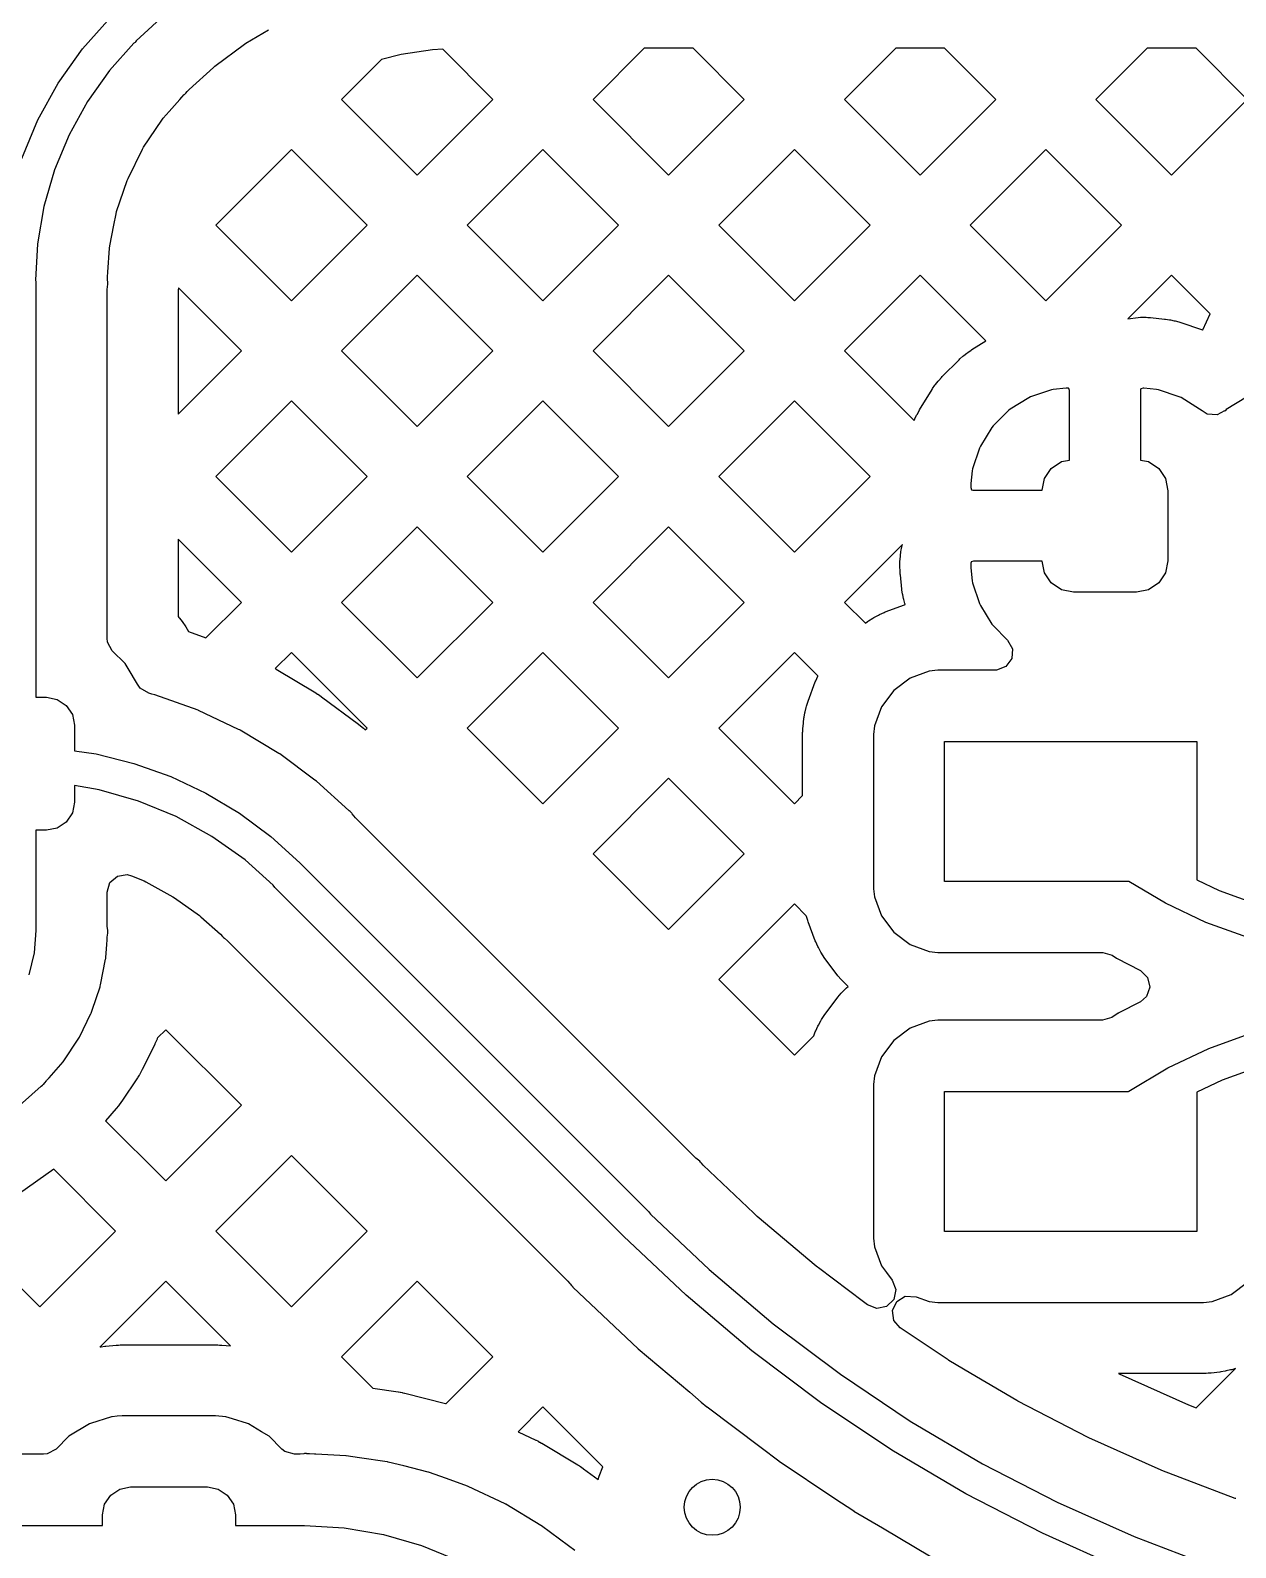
# Model space of a CAD drawing. Extents: x 54.1 to 108.3, y -71.1 to -40.8.
# Drawn here: x 66.55 to 75.16, y -58.73 to -47.89 of the extents above; entities that cross this region are included whole.
import ezdxf

# ---------------------------------------------------------------- set-up
doc = ezdxf.new("R2010")
doc.units = 0
doc.layers.add('BLACK', color=7, linetype='CONTINUOUS')

msp = doc.modelspace()

# ---------------------------------------------------------------- linework, layer by layer
at = {"layer": 'BLACK', "linetype": 'CONTINUOUS'}
for p, q in [((67.5375, -47.7563), (67.3049, -47.9671)), ((66.9222, -48.0248), (67.1216, -47.8016)), ((68.0898, -47.9847), (68.25, -47.8887)), ((67.2878, -47.9845), (67.1147, -48.1782)), ((67.2984, -47.9784), (67.2878, -47.9845)), ((67.3008, -47.9742), (67.2984, -47.9784)), ((67.3049, -47.9671), (67.3008, -47.9742)), ((67.8676, -48.1488), (68.0795, -47.9916)), ((68.0795, -47.9916), (68.0898, -47.9847)), ((66.749, -48.2688), (66.9222, -48.0248)), ((69.0582, -48.0995), (68.7724, -48.3852)), ((69.198, -48.0645), (69.0582, -48.0995)), ((69.4221, -48.0312), (69.198, -48.0645)), ((69.4953, -48.0276), (69.4221, -48.0312)), ((69.8529, -48.3852), (69.4953, -48.0276)), ((70.9342, -48.0195), (70.5685, -48.3852)), ((71.2832, -48.0195), (70.9342, -48.0195)), ((71.649, -48.3852), (71.2832, -48.0195)), ((72.7303, -48.0195), (72.3646, -48.3852)), ((73.0793, -48.0195), (72.7303, -48.0195)), ((73.445, -48.3852), (73.0793, -48.0195)), ((74.5263, -48.0195), (74.1606, -48.3852)), ((74.8753, -48.0195), (74.5263, -48.0195)), ((75.2411, -48.3852), (74.8753, -48.0195)), ((67.1147, -48.1782), (66.9575, -48.3998)), ((67.6834, -48.3149), (67.858, -48.1566)), ((67.858, -48.1566), (67.8676, -48.1488)), ((66.6043, -48.5307), (66.749, -48.2688)), ((67.6615, -48.3397), (67.6697, -48.3294)), ((67.6697, -48.3294), (67.6834, -48.3149)), ((66.9575, -48.3998), (66.8261, -48.6375)), ((67.541, -48.4713), (67.6165, -48.3852)), ((67.6165, -48.3852), (67.6313, -48.3683)), ((67.6313, -48.3683), (67.6494, -48.3514)), ((67.6494, -48.3514), (67.6505, -48.3506)), ((67.6505, -48.3506), (67.6565, -48.3459)), ((67.6565, -48.3459), (67.6615, -48.3397)), ((68.7724, -48.3852), (69.3127, -48.9255)), ((69.3127, -48.9255), (69.8529, -48.3852)), ((70.5685, -48.3852), (71.1087, -48.9255)), ((71.1087, -48.9255), (71.649, -48.3852)), ((72.3646, -48.3852), (72.9048, -48.9255)), ((72.9048, -48.9255), (73.445, -48.3852)), ((74.1606, -48.3852), (74.7008, -48.9255)), ((74.7008, -48.9255), (75.2411, -48.3852)), ((66.4898, -48.8072), (66.6043, -48.5307)), ((67.359, -48.7267), (67.4886, -48.5327)), ((67.4886, -48.5327), (67.4987, -48.5196)), ((67.4987, -48.5196), (67.541, -48.4713)), ((66.8261, -48.6375), (66.7221, -48.8885)), ((67.2475, -48.9502), (67.3507, -48.741)), ((67.3507, -48.741), (67.359, -48.7267)), ((68.4147, -48.743), (67.8744, -49.2833)), ((68.9549, -49.2833), (68.4147, -48.743)), ((70.2107, -48.743), (69.6705, -49.2833)), ((70.7509, -49.2833), (70.2107, -48.743)), ((72.0068, -48.743), (71.4665, -49.2833)), ((72.547, -49.2833), (72.0068, -48.743)), ((73.8028, -48.743), (73.2626, -49.2833)), ((74.343, -49.2833), (73.8028, -48.743)), ((66.7221, -48.8885), (66.6469, -49.1496)), ((67.1662, -49.1864), (67.2412, -48.9655)), ((67.2412, -48.9655), (67.2475, -48.9502)), ((66.6469, -49.1496), (66.6014, -49.4174)), ((67.162, -49.2023), (67.1662, -49.1864)), ((67.1165, -49.4312), (67.1459, -49.2833)), ((67.1459, -49.2833), (67.162, -49.2023)), ((67.8744, -49.2833), (68.4147, -49.8235)), ((68.4147, -49.8235), (68.9549, -49.2833)), ((69.6705, -49.2833), (70.2107, -49.8235)), ((70.2107, -49.8235), (70.7509, -49.2833)), ((70.7509, -49.2833), (70.7509, -49.2833)), ((71.4665, -49.2833), (72.0068, -49.8235)), ((72.0068, -49.8235), (72.547, -49.2833)), ((73.2626, -49.2833), (73.8028, -49.8235)), ((73.8028, -49.8235), (74.343, -49.2833)), ((66.6014, -49.4174), (66.5868, -49.6768)), ((67.103, -49.6202), (67.1143, -49.4475)), ((67.1143, -49.4475), (67.1165, -49.4312)), ((67.1009, -49.6519), (67.103, -49.6202)), ((66.5868, -49.6768), (66.59, -49.6886)), ((66.59, -49.6886), (66.59, -52.655)), ((67.0985, -49.7426), (67.0998, -49.7248)), ((67.0998, -49.7248), (67.1024, -49.706)), ((67.1015, -49.6753), (67.1009, -49.6519)), ((67.1032, -49.6886), (67.1015, -49.6753)), ((67.1024, -49.706), (67.103, -49.702)), ((67.103, -49.702), (67.1032, -49.6886)), ((67.6079, -49.7323), (67.6067, -49.7485)), ((68.0569, -50.1813), (67.6079, -49.7323)), ((69.3127, -49.6411), (68.7724, -50.1813)), ((69.8529, -50.1813), (69.3127, -49.6411)), ((71.1087, -49.6411), (70.5685, -50.1813)), ((71.649, -50.1813), (71.1087, -49.6411)), ((72.9048, -49.6411), (72.3646, -50.1813)), ((73.374, -50.1103), (72.9048, -49.6411)), ((74.7008, -49.6411), (74.3893, -49.9526)), ((74.9773, -49.9175), (74.7008, -49.6411)), ((67.0985, -52.2343), (67.0985, -49.7426)), ((67.6063, -49.7526), (67.6045, -49.769)), ((67.6045, -49.769), (67.6045, -50.6336)), ((67.6067, -49.7485), (67.6063, -49.7526)), ((74.3893, -49.9526), (74.3895, -49.9526)), ((74.3895, -49.9526), (74.4611, -49.9423)), ((74.4611, -49.9423), (74.479, -49.941)), ((74.479, -49.941), (74.4987, -49.941)), ((74.4987, -49.941), (74.5019, -49.941)), ((74.5019, -49.941), (74.5149, -49.9414)), ((74.5149, -49.9414), (74.5181, -49.9415)), ((74.5181, -49.9415), (74.5309, -49.9422)), ((74.5309, -49.9422), (74.5341, -49.9424)), ((74.5341, -49.9424), (74.5471, -49.9433)), ((74.5471, -49.9433), (74.5503, -49.9436)), ((74.5503, -49.9436), (74.6512, -49.954)), ((74.6512, -49.954), (74.658, -49.9549)), ((74.658, -49.9549), (74.6854, -49.9592)), ((74.9233, -50.0316), (74.9773, -49.9175)), ((74.6854, -49.9592), (74.6922, -49.9604)), ((74.6922, -49.9604), (74.719, -49.9662)), ((74.719, -49.9662), (74.7257, -49.9678)), ((74.7257, -49.9678), (74.7524, -49.9751)), ((74.7524, -49.9751), (74.759, -49.9771)), ((74.759, -49.9771), (74.9212, -50.0309)), ((74.9212, -50.0309), (74.9233, -50.0316)), ((73.2692, -50.1754), (73.2753, -50.1714)), ((73.2753, -50.1714), (73.374, -50.1103)), ((67.6045, -50.6336), (68.0569, -50.1813)), ((68.7724, -50.1813), (69.3127, -50.7215)), ((69.3127, -50.7215), (69.8529, -50.1813)), ((69.8529, -50.1813), (69.8529, -50.1813)), ((70.5685, -50.1813), (71.1087, -50.7215)), ((71.1087, -50.7215), (71.649, -50.1813)), ((71.649, -50.1813), (71.649, -50.1813)), ((72.3646, -50.1813), (72.8624, -50.6792)), ((73.0627, -50.3651), (73.1835, -50.2442)), ((73.1835, -50.2442), (73.1888, -50.2391)), ((73.1888, -50.2391), (73.2108, -50.2195)), ((73.2108, -50.2195), (73.2164, -50.2148)), ((73.2164, -50.2148), (73.2393, -50.1967)), ((73.2393, -50.1967), (73.2451, -50.1923)), ((73.2451, -50.1923), (73.2692, -50.1754)), ((73.0382, -50.3925), (73.0577, -50.3704)), ((73.0577, -50.3704), (73.0627, -50.3651)), ((72.9004, -50.6026), (72.9901, -50.4571)), ((72.9901, -50.4571), (72.9941, -50.451)), ((72.9941, -50.451), (73.011, -50.4268)), ((73.011, -50.4268), (73.0154, -50.421)), ((73.0154, -50.421), (73.0335, -50.3981)), ((73.0335, -50.3981), (73.0382, -50.3925)), ((73.8425, -50.4598), (73.6939, -50.5094)), ((73.8559, -50.4569), (73.8425, -50.4598)), ((73.948, -50.4473), (73.8559, -50.4569)), ((73.9546, -50.447), (73.948, -50.4473)), ((73.9575, -50.447), (73.9546, -50.447)), ((73.9651, -50.4487), (73.9575, -50.447)), ((73.9665, -50.4499), (73.9651, -50.4487)), ((73.971, -50.4651), (73.9665, -50.4499)), ((73.971, -50.9608), (73.971, -50.4651)), ((74.4807, -50.4529), (74.479, -50.4605)), ((74.479, -50.4605), (74.479, -50.9608)), ((74.4819, -50.4515), (74.4807, -50.4529)), ((74.4969, -50.4471), (74.4819, -50.4515)), ((74.5019, -50.4473), (74.4969, -50.4471)), ((74.5928, -50.4566), (74.5019, -50.4473)), ((74.6062, -50.4595), (74.5928, -50.4566)), ((74.7549, -50.5088), (74.6062, -50.4595)), ((68.4147, -50.5391), (67.8744, -51.0793)), ((68.9549, -51.0793), (68.4147, -50.5391)), ((70.2107, -50.5391), (69.6705, -51.0793)), ((70.7509, -51.0793), (70.2107, -50.5391)), ((72.0068, -50.5391), (71.4665, -51.0793)), ((72.547, -51.0793), (72.0068, -50.5391)), ((72.8968, -50.6089), (72.9004, -50.6026)), ((73.5478, -50.5978), (73.5364, -50.6068)), ((73.6807, -50.5156), (73.5478, -50.5978)), ((73.6939, -50.5094), (73.6807, -50.5156)), ((74.7681, -50.515), (74.7549, -50.5088)), ((74.9012, -50.597), (74.7681, -50.515)), ((74.9183, -50.6106), (74.9012, -50.597)), ((75.0913, -50.6012), (75.0861, -50.6064)), ((75.2367, -50.5112), (75.0913, -50.6012)), ((72.8624, -50.6792), (72.8643, -50.6746)), ((72.8643, -50.6746), (72.8672, -50.6678)), ((72.8672, -50.6678), (72.8795, -50.6414)), ((72.8795, -50.6414), (72.8828, -50.6349)), ((72.8828, -50.6349), (72.8968, -50.6089)), ((73.5364, -50.6068), (73.426, -50.7174)), ((74.9191, -50.6095), (74.9183, -50.6106)), ((74.9556, -50.6329), (74.9191, -50.6095)), ((75.0264, -50.6379), (74.9556, -50.6329)), ((75.0789, -50.6092), (75.0264, -50.6379)), ((75.0804, -50.611), (75.0789, -50.6092)), ((75.0861, -50.6064), (75.0804, -50.611)), ((73.417, -50.7288), (73.335, -50.8619)), ((73.426, -50.7174), (73.417, -50.7288)), ((73.3288, -50.8751), (73.2795, -51.0238)), ((73.335, -50.8619), (73.3288, -50.8751)), ((73.2766, -51.0372), (73.2673, -51.1281)), ((73.2795, -51.0238), (73.2766, -51.0372)), ((73.7921, -51.0939), (73.8409, -51.0209)), ((73.8409, -51.0209), (73.9139, -50.9721)), ((73.9139, -50.9721), (73.971, -50.9608)), ((74.479, -50.9608), (74.5361, -50.9721)), ((74.5361, -50.9721), (74.6091, -51.0209)), ((74.6091, -51.0209), (74.6579, -51.0939)), ((67.8744, -51.0793), (68.4147, -51.6195)), ((68.4147, -51.6195), (68.9549, -51.0793)), ((69.6705, -51.0793), (70.2107, -51.6195)), ((70.2107, -51.6195), (70.7509, -51.0793)), ((70.7509, -51.0793), (70.7509, -51.0793)), ((71.4665, -51.0793), (72.0068, -51.6195)), ((72.4684, -51.1579), (72.547, -51.0793)), ((73.2673, -51.1281), (73.267, -51.1345)), ((73.267, -51.1345), (73.267, -51.1579)), ((73.7758, -51.176), (73.7921, -51.0939)), ((74.6579, -51.0939), (74.675, -51.18)), ((72.0068, -51.6195), (72.4684, -51.1579)), ((73.267, -51.1579), (73.2715, -51.1731)), ((73.2715, -51.1731), (73.2729, -51.1743)), ((73.2729, -51.1743), (73.2805, -51.176)), ((73.2805, -51.176), (73.7758, -51.176)), ((74.675, -51.18), (74.675, -51.68)), ((69.3127, -51.4371), (68.7724, -51.9773)), ((69.8529, -51.9773), (69.3127, -51.4371)), ((71.1087, -51.4371), (70.5685, -51.9773)), ((71.649, -51.9773), (71.1087, -51.4371)), ((68.0569, -51.9773), (67.6045, -51.525)), ((67.6045, -51.525), (67.6045, -52.0791)), ((72.7783, -51.5636), (72.3646, -51.9773)), ((72.7697, -51.6032), (72.7783, -51.5636)), ((72.761, -51.684), (72.7617, -51.6705)), ((72.761, -51.7287), (72.761, -51.684)), ((72.7617, -51.6705), (72.7675, -51.6165)), ((72.7675, -51.6165), (72.7697, -51.6032)), ((73.2699, -51.6885), (73.2687, -51.6899)), ((73.2851, -51.684), (73.2699, -51.6885)), ((73.7758, -51.684), (73.2851, -51.684)), ((73.7921, -51.7661), (73.7758, -51.684)), ((74.675, -51.68), (74.6579, -51.7661)), ((72.761, -51.732), (72.761, -51.7287)), ((72.7614, -51.7451), (72.761, -51.732)), ((72.7615, -51.7483), (72.7614, -51.7451)), ((72.7622, -51.7613), (72.7615, -51.7483)), ((72.7624, -51.7646), (72.7622, -51.7613)), ((72.7634, -51.7777), (72.7624, -51.7646)), ((72.7637, -51.7809), (72.7634, -51.7777)), ((72.7743, -51.8831), (72.7637, -51.7809)), ((73.2687, -51.6899), (73.267, -51.6975)), ((73.267, -51.6975), (73.267, -51.7254)), ((73.267, -51.7254), (73.2673, -51.732)), ((73.2673, -51.732), (73.2769, -51.8241)), ((73.8409, -51.8391), (73.7921, -51.7661)), ((74.6579, -51.7661), (74.6091, -51.8391)), ((72.7752, -51.89), (72.7743, -51.8831)), ((72.7796, -51.9174), (72.7752, -51.89)), ((73.2769, -51.8241), (73.2798, -51.8375)), ((73.2798, -51.8375), (73.3294, -51.9861)), ((73.9139, -51.8879), (73.8409, -51.8391)), ((74, -51.905), (73.9139, -51.8879)), ((74.45, -51.905), (74, -51.905)), ((74.5361, -51.8879), (74.45, -51.905)), ((74.6091, -51.8391), (74.5361, -51.8879)), ((67.804, -52.2302), (68.0569, -51.9773)), ((68.7724, -51.9773), (69.3127, -52.5176)), ((69.3127, -52.5176), (69.8529, -51.9773)), ((69.8529, -51.9773), (69.8529, -51.9773)), ((70.5685, -51.9773), (71.1087, -52.5176)), ((71.1087, -52.5176), (71.649, -51.9773)), ((71.649, -51.9773), (71.649, -51.9773)), ((72.3646, -51.9773), (72.5137, -52.1265)), ((72.6557, -52.0456), (72.7921, -51.9945)), ((72.7808, -51.9241), (72.7796, -51.9174)), ((72.7866, -51.951), (72.7808, -51.9241)), ((72.7883, -51.9577), (72.7866, -51.951)), ((72.7956, -51.9845), (72.7883, -51.9577)), ((72.7921, -51.9945), (72.7981, -51.9924)), ((72.7976, -51.9911), (72.7956, -51.9845)), ((72.7981, -51.9924), (72.7976, -51.9911)), ((73.3294, -51.9861), (73.3356, -51.9993)), ((73.3356, -51.9993), (73.4178, -52.1322)), ((67.6045, -52.0791), (67.6099, -52.0852)), ((67.6099, -52.0852), (67.6148, -52.091)), ((67.6148, -52.091), (67.6334, -52.1149)), ((67.6334, -52.1149), (67.6379, -52.121)), ((67.6379, -52.121), (67.6553, -52.1461)), ((72.5137, -52.1265), (72.5298, -52.1145)), ((72.5298, -52.1145), (72.5372, -52.1094)), ((72.5372, -52.1094), (72.5675, -52.0898)), ((72.5675, -52.0898), (72.5752, -52.0852)), ((72.5752, -52.0852), (72.6066, -52.0681)), ((72.6066, -52.0681), (72.6146, -52.0641)), ((72.6146, -52.0641), (72.6474, -52.049)), ((72.6474, -52.049), (72.6557, -52.0456)), ((67.6553, -52.1461), (67.6595, -52.1525)), ((67.6595, -52.1525), (67.6796, -52.1857)), ((67.6796, -52.1857), (67.804, -52.2302)), ((73.4178, -52.1322), (73.4268, -52.1436)), ((73.4268, -52.1436), (73.5298, -52.2463)), ((67.1014, -52.2611), (67.0985, -52.2343)), ((67.1354, -52.3234), (67.1014, -52.2611)), ((67.2266, -52.4146), (67.1354, -52.3234)), ((68.4147, -52.3351), (68.2992, -52.4506)), ((68.9549, -52.8754), (68.4147, -52.3351)), ((70.2107, -52.3351), (69.6705, -52.8754)), ((70.7509, -52.8754), (70.2107, -52.3351)), ((72.0068, -52.3351), (71.4665, -52.8754)), ((72.1748, -52.5032), (72.0068, -52.3351)), ((73.5298, -52.2463), (73.5638, -52.3086)), ((73.5638, -52.3086), (73.5588, -52.3794)), ((67.2484, -52.4506), (67.2266, -52.4146)), ((73.5163, -52.4363), (73.4498, -52.4612)), ((73.5588, -52.3794), (73.5163, -52.4363)), ((67.3155, -52.5613), (67.2484, -52.4506)), ((68.2992, -52.4506), (68.3033, -52.4529)), ((68.3033, -52.4529), (68.306, -52.4544)), ((68.306, -52.4544), (68.5883, -52.6236)), ((72.1045, -52.6821), (72.1556, -52.5457)), ((72.1556, -52.5457), (72.159, -52.5374)), ((72.159, -52.5374), (72.1741, -52.5046)), ((72.1741, -52.5046), (72.1748, -52.5032)), ((72.8333, -52.5194), (72.7167, -52.6067)), ((72.9697, -52.4683), (72.8333, -52.5194)), ((73.0319, -52.4615), (72.9697, -52.4683)), ((73.4407, -52.4615), (73.0319, -52.4615)), ((73.4498, -52.4612), (73.4407, -52.4615)), ((66.59, -52.655), (66.665, -52.655)), ((66.665, -52.655), (66.7415, -52.6702)), ((67.3156, -52.5612), (67.3155, -52.5613)), ((67.335, -52.5903), (67.3156, -52.5612)), ((67.3963, -52.6263), (67.335, -52.5903)), ((67.4187, -52.6319), (67.3963, -52.6263)), ((67.4385, -52.6369), (67.4187, -52.6319)), ((67.7483, -52.7477), (67.4385, -52.6369)), ((68.5883, -52.6236), (68.5909, -52.6252)), ((68.5909, -52.6252), (68.6014, -52.6319)), ((68.6014, -52.6319), (68.604, -52.6336)), ((68.604, -52.6336), (68.6143, -52.6405)), ((68.6143, -52.6405), (68.6168, -52.6422)), ((68.6168, -52.6422), (68.627, -52.6494)), ((68.627, -52.6494), (68.6295, -52.6512)), ((68.6295, -52.6512), (68.8939, -52.8473)), ((72.7167, -52.6067), (72.6294, -52.7233)), ((66.7415, -52.6702), (66.8064, -52.7136)), ((66.8064, -52.7136), (66.8498, -52.7785)), ((67.7511, -52.7491), (67.7483, -52.7477)), ((68.0371, -52.8843), (67.7511, -52.7491)), ((67.7511, -52.7491), (67.7511, -52.7491)), ((72.0763, -52.7972), (72.0817, -52.7659)), ((72.0817, -52.7659), (72.0833, -52.7582)), ((72.0833, -52.7582), (72.0906, -52.7276)), ((72.0906, -52.7276), (72.0926, -52.7199)), ((72.0926, -52.7199), (72.1019, -52.6895)), ((72.1019, -52.6895), (72.1045, -52.6821)), ((72.6294, -52.7233), (72.5783, -52.8597)), ((66.8498, -52.7785), (66.865, -52.855)), ((66.865, -52.855), (66.865, -53.0367)), ((68.8939, -52.8473), (68.8963, -52.8491)), ((68.8963, -52.8491), (68.9062, -52.8568)), ((68.9062, -52.8568), (68.9086, -52.8587)), ((68.9086, -52.8587), (68.9181, -52.8666)), ((68.9181, -52.8666), (68.9205, -52.8686)), ((68.9205, -52.8686), (68.9299, -52.8767)), ((68.9299, -52.8767), (68.9323, -52.8788)), ((68.9323, -52.8788), (68.9423, -52.8879)), ((68.9423, -52.8879), (68.9549, -52.8754)), ((69.6705, -52.8754), (70.2107, -53.4156)), ((70.2107, -53.4156), (70.7509, -52.8754)), ((70.7509, -52.8754), (70.7509, -52.8754)), ((71.4665, -52.8754), (72.0068, -53.4156)), ((72.067, -52.8843), (72.0681, -52.8706)), ((72.0681, -52.8706), (72.0685, -52.8672)), ((72.0685, -52.8672), (72.0752, -52.805)), ((72.0752, -52.805), (72.0763, -52.7972)), ((72.5783, -52.8597), (72.5715, -52.9219)), ((68.0458, -52.8884), (68.0371, -52.8843)), ((68.0485, -52.89), (68.0458, -52.8884)), ((68.3255, -53.056), (68.0485, -52.89)), ((68.0485, -52.89), (68.0485, -52.89)), ((72.0655, -52.9185), (72.0659, -52.9047)), ((72.0655, -52.9219), (72.0655, -52.9185)), ((72.0655, -53.3568), (72.0655, -52.9219)), ((72.0659, -52.9047), (72.0661, -52.9013)), ((72.0661, -52.9013), (72.0668, -52.8877)), ((72.0668, -52.8877), (72.067, -52.8843)), ((72.5715, -52.9219), (72.5715, -54.0181)), ((73.08, -53.97), (73.08, -52.97)), ((73.08, -52.97), (74.88, -52.97)), ((74.88, -52.97), (74.88, -53.9594)), ((66.865, -53.0367), (67.0192, -53.0596)), ((67.0192, -53.0596), (67.2897, -53.1273)), ((68.3255, -53.0561), (68.3255, -53.056)), ((68.3281, -53.0576), (68.3255, -53.0561)), ((68.3306, -53.0595), (68.3281, -53.0576)), ((68.5826, -53.2463), (68.3306, -53.0595)), ((67.2897, -53.1273), (67.5522, -53.2213)), ((67.0425, -53.316), (66.865, -53.2858)), ((66.865, -53.2858), (66.865, -53.405)), ((67.5522, -53.2213), (67.8042, -53.3405)), ((68.5925, -53.2537), (68.5826, -53.2463)), ((68.8251, -53.4645), (68.5925, -53.2537)), ((71.1087, -53.2332), (70.5685, -53.7734)), ((71.649, -53.7734), (71.1087, -53.2332)), ((66.865, -53.405), (66.8498, -53.4815)), ((67.3221, -53.3965), (67.0425, -53.316)), ((67.591, -53.5079), (67.3221, -53.3965)), ((67.8042, -53.3405), (68.0434, -53.4838)), ((72.0068, -53.4156), (72.0655, -53.3568)), ((66.8498, -53.4815), (66.8064, -53.5464)), ((67.8457, -53.6487), (67.591, -53.5079)), ((68.0434, -53.4838), (68.2673, -53.6499)), ((68.8266, -53.4659), (68.8251, -53.4645)), ((68.8335, -53.4717), (68.8266, -53.4659)), ((68.8367, -53.4743), (68.8335, -53.4717)), ((68.8335, -53.4717), (68.8335, -53.4717)), ((68.8461, -53.4838), (68.8367, -53.4743)), ((68.8486, -53.4871), (68.8461, -53.4838)), ((68.86, -53.5023), (68.8486, -53.4871)), ((68.8486, -53.4871), (68.8486, -53.4871)), ((68.8716, -53.5157), (68.86, -53.5023)), ((70.0273, -54.6714), (68.8716, -53.5157)), ((66.665, -53.605), (66.59, -53.605)), ((66.59, -53.605), (66.59, -54.3202)), ((66.7415, -53.5898), (66.665, -53.605)), ((66.8064, -53.5464), (66.7415, -53.5898)), ((68.083, -53.8171), (67.8457, -53.6487)), ((68.2673, -53.6499), (68.4739, -53.8371)), ((68.2848, -53.9975), (68.083, -53.8171)), ((68.4739, -53.8371), (70.9638, -56.327)), ((70.5685, -53.7734), (71.1087, -54.3136)), ((71.1087, -54.3136), (71.649, -53.7734)), ((67.1185, -53.9783), (67.1722, -53.9318)), ((67.1722, -53.9318), (67.2424, -53.9217)), ((67.2424, -53.9217), (67.2727, -53.93)), ((67.2727, -53.93), (67.362, -53.967)), ((74.88, -53.9594), (75.04, -54.0351)), ((67.0985, -54.0464), (67.1185, -53.9783)), ((67.0985, -54.2742), (67.0985, -54.0464)), ((67.362, -53.967), (67.3748, -53.9732)), ((67.3748, -53.9732), (67.5668, -54.0793)), ((68.2971, -54.0139), (68.2848, -53.9975)), ((70.787, -56.5038), (68.2971, -54.0139)), ((72.5715, -54.0181), (72.5719, -54.0215)), ((72.5719, -54.0215), (72.5722, -54.0244)), ((72.5722, -54.0244), (72.5783, -54.0803)), ((74.3966, -53.97), (73.08, -53.97)), ((74.6574, -54.1264), (74.3966, -53.97)), ((75.04, -54.0351), (75.3174, -54.1343)), ((67.5668, -54.0793), (67.5787, -54.0868)), ((67.5787, -54.0868), (67.7576, -54.2137)), ((72.0068, -54.1312), (71.4665, -54.6714)), ((72.0915, -54.216), (72.0068, -54.1312)), ((72.5783, -54.0803), (72.6294, -54.2167)), ((74.9457, -54.2627), (74.6574, -54.1264)), ((67.0994, -54.2893), (67.0985, -54.2742)), ((67.1032, -54.3202), (67.0994, -54.2893)), ((67.7576, -54.2137), (67.7687, -54.2225)), ((67.7687, -54.2225), (67.9069, -54.346)), ((72.0926, -54.2201), (72.0915, -54.216)), ((72.1019, -54.2505), (72.0926, -54.2201)), ((72.1045, -54.2579), (72.1019, -54.2505)), ((72.1556, -54.3943), (72.1045, -54.2579)), ((72.6294, -54.2167), (72.7167, -54.3333)), ((75.2459, -54.3701), (74.9457, -54.2627)), ((66.59, -54.3202), (66.5773, -54.4813)), ((67.0985, -54.3747), (67.0988, -54.3665)), ((67.0985, -54.4003), (67.0985, -54.3747)), ((67.0988, -54.3656), (67.0998, -54.3561)), ((67.0988, -54.3665), (67.0988, -54.3656)), ((67.0998, -54.3561), (67.1024, -54.3377)), ((67.1024, -54.3377), (67.103, -54.3336)), ((67.1024, -54.3377), (67.1024, -54.3377)), ((67.103, -54.3336), (67.1032, -54.3202)), ((67.9069, -54.346), (67.9229, -54.3633)), ((67.9229, -54.3633), (67.9296, -54.372)), ((67.9296, -54.372), (67.9355, -54.3767)), ((67.9355, -54.3767), (67.957, -54.394)), ((67.957, -54.394), (67.9673, -54.4032)), ((72.159, -54.4026), (72.1556, -54.3943)), ((72.7167, -54.3333), (72.8333, -54.4206)), ((66.5773, -54.4813), (66.5396, -54.6384)), ((67.0892, -54.5128), (67.0952, -54.4207)), ((67.0952, -54.4207), (67.0953, -54.4196)), ((67.0953, -54.4196), (67.096, -54.412)), ((67.096, -54.412), (67.0965, -54.4079)), ((67.0965, -54.4079), (67.0985, -54.4003)), ((67.9673, -54.4032), (70.3893, -56.8252)), ((72.1741, -54.4354), (72.159, -54.4026)), ((72.1781, -54.4434), (72.1741, -54.4354)), ((72.1952, -54.4748), (72.1781, -54.4434)), ((72.1998, -54.4825), (72.1952, -54.4748)), ((72.2194, -54.5128), (72.1998, -54.4825)), ((72.8333, -54.4206), (72.9697, -54.4717)), ((72.9697, -54.4717), (73.0319, -54.4785)), ((73.0319, -54.4785), (74.2094, -54.4785)), ((74.2094, -54.4785), (74.2771, -54.4982)), ((74.2771, -54.4982), (74.3085, -54.5182)), ((67.0511, -54.71), (67.0878, -54.5255)), ((67.0878, -54.5255), (67.0886, -54.5214)), ((67.0886, -54.5214), (67.0892, -54.5128)), ((72.2245, -54.5202), (72.2194, -54.5128)), ((72.3118, -54.6367), (72.2245, -54.5202)), ((74.3085, -54.5182), (74.478, -54.6065)), ((74.478, -54.6065), (74.5292, -54.6557)), ((66.991, -54.891), (67.0479, -54.7231)), ((67.0479, -54.7231), (67.0493, -54.7192)), ((67.0479, -54.7231), (67.0479, -54.7231)), ((67.0493, -54.7192), (67.0511, -54.71)), ((71.2936, -55.9377), (70.0273, -54.6714)), ((71.4665, -54.6714), (72.0068, -55.2116)), ((72.3175, -54.6437), (72.3118, -54.6367)), ((72.3411, -54.671), (72.3175, -54.6437)), ((72.3472, -54.6775), (72.3411, -54.671)), ((72.3725, -54.7028), (72.3472, -54.6775)), ((72.379, -54.7089), (72.3725, -54.7028)), ((72.3918, -54.72), (72.379, -54.7089)), ((72.379, -54.7311), (72.3918, -54.72)), ((74.5292, -54.6557), (74.5457, -54.7247)), ((72.2245, -54.9198), (72.3118, -54.8033)), ((72.3118, -54.8033), (72.3175, -54.7963)), ((72.3175, -54.7963), (72.3411, -54.769)), ((72.3411, -54.769), (72.3472, -54.7625)), ((72.3472, -54.7625), (72.3725, -54.7372)), ((72.3725, -54.7372), (72.379, -54.7311)), ((74.478, -54.83), (74.325, -54.9096)), ((74.5222, -54.7917), (74.478, -54.83)), ((74.5457, -54.7247), (74.5222, -54.7917)), ((66.8998, -55.0819), (66.9826, -54.9139)), ((66.9826, -54.9139), (66.9845, -54.9102)), ((66.9826, -54.9139), (66.9826, -54.9139)), ((66.9845, -54.9102), (66.991, -54.891)), ((72.1998, -54.9575), (72.2194, -54.9272)), ((72.2194, -54.9272), (72.2245, -54.9198)), ((74.3203, -54.9124), (74.2741, -54.9418)), ((74.3226, -54.9109), (74.3203, -54.9124)), ((74.3203, -54.9124), (74.3203, -54.9124)), ((74.325, -54.9096), (74.3226, -54.9109)), ((74.325, -54.9096), (74.325, -54.9096)), ((67.5166, -55.0292), (67.458, -55.0878)), ((68.0569, -55.5694), (67.5166, -55.0292)), ((72.1453, -55.0731), (72.1556, -55.0457)), ((72.1556, -55.0457), (72.159, -55.0374)), ((72.159, -55.0374), (72.1741, -55.0046)), ((72.1741, -55.0046), (72.1781, -54.9966)), ((72.1781, -54.9966), (72.1952, -54.9652)), ((72.1952, -54.9652), (72.1998, -54.9575)), ((72.8333, -55.0194), (72.7167, -55.1067)), ((72.9697, -54.9683), (72.8333, -55.0194)), ((73.0319, -54.9615), (72.9697, -54.9683)), ((74.2064, -54.9615), (73.0319, -54.9615)), ((74.2741, -54.9418), (74.2064, -54.9615)), ((66.7832, -55.2587), (66.8953, -55.091)), ((66.8953, -55.091), (66.8998, -55.0819)), ((67.4383, -55.134), (67.3491, -55.3148)), ((67.44, -55.1302), (67.4383, -55.134)), ((67.4469, -55.1151), (67.44, -55.1302)), ((67.4485, -55.1113), (67.4469, -55.1151)), ((67.4548, -55.0961), (67.4485, -55.1113)), ((67.4564, -55.0923), (67.4548, -55.0961)), ((67.458, -55.0878), (67.4564, -55.0923)), ((72.0068, -55.2116), (72.1453, -55.0731)), ((72.7167, -55.1067), (72.6294, -55.2233)), ((74.9678, -55.1625), (75.2743, -55.0528)), ((66.6837, -55.3721), (66.7832, -55.2587)), ((72.6294, -55.2233), (72.5783, -55.3597)), ((74.6735, -55.3017), (74.9678, -55.1625)), ((66.6687, -55.3893), (66.6837, -55.3721)), ((67.316, -55.3721), (67.204, -55.5398)), ((67.3182, -55.3687), (67.316, -55.3721)), ((67.327, -55.3546), (67.3182, -55.3687)), ((67.3291, -55.351), (67.327, -55.3546)), ((67.3374, -55.3367), (67.3291, -55.351)), ((67.3394, -55.3331), (67.3374, -55.3367)), ((67.3472, -55.3185), (67.3394, -55.3331)), ((67.3491, -55.3148), (67.3472, -55.3185)), ((72.5783, -55.3597), (72.5715, -55.4219)), ((74.3943, -55.4691), (74.6735, -55.3017)), ((75.3458, -55.2885), (75.0621, -55.3901)), ((66.4263, -55.6117), (66.628, -55.4315)), ((66.628, -55.4315), (66.6363, -55.4247)), ((66.6363, -55.4247), (66.6417, -55.4206)), ((66.6417, -55.4206), (66.6451, -55.4173)), ((66.6451, -55.4173), (66.6512, -55.4112)), ((66.6512, -55.4112), (66.6538, -55.408)), ((66.6538, -55.408), (66.6643, -55.3946)), ((66.6538, -55.408), (66.6538, -55.408)), ((66.6643, -55.3946), (66.6687, -55.3893)), ((72.5715, -55.4219), (72.5715, -56.5181)), ((73.08, -56.47), (73.08, -55.47)), ((73.08, -55.47), (74.393, -55.47)), ((74.393, -55.47), (74.3943, -55.4691)), ((75.0621, -55.3901), (74.88, -55.4762)), ((74.88, -55.4762), (74.88, -56.47)), ((67.1663, -55.5892), (67.1637, -55.5923)), ((67.1769, -55.5763), (67.1663, -55.5892)), ((67.1794, -55.5731), (67.1769, -55.5763)), ((67.1895, -55.56), (67.1794, -55.5731)), ((67.1919, -55.5567), (67.1895, -55.56)), ((67.2016, -55.5432), (67.1919, -55.5567)), ((67.204, -55.5398), (67.2016, -55.5432)), ((67.5166, -56.1097), (68.0569, -55.5694)), ((67.1637, -55.5923), (67.0869, -55.6799)), ((67.0869, -55.6799), (67.5166, -56.1097)), ((68.4147, -55.9272), (67.8744, -56.4675)), ((68.9549, -56.4675), (68.4147, -55.9272)), ((71.3039, -55.9469), (71.2936, -55.9377)), ((71.3224, -55.9618), (71.3039, -55.9469)), ((71.3313, -55.9689), (71.3224, -55.9618)), ((71.336, -55.9749), (71.3313, -55.9689)), ((71.3423, -55.9831), (71.336, -55.9749)), ((71.336, -55.9749), (71.336, -55.9749)), ((71.3557, -55.998), (71.3423, -55.9831)), ((71.7176, -56.3402), (71.3557, -55.998)), ((66.7171, -56.0258), (66.4735, -56.1987)), ((67.1588, -56.4675), (66.7171, -56.0258)), ((70.9638, -56.327), (70.9785, -56.3467)), ((70.9785, -56.3467), (71.397, -56.7423)), ((71.736, -56.3576), (71.7176, -56.3402)), ((71.7413, -56.3623), (71.736, -56.3576)), ((72.1631, -56.7185), (71.7413, -56.3623)), ((66.0784, -56.4675), (66.6186, -57.0077)), ((66.6186, -57.0077), (67.1588, -56.4675)), ((67.1588, -56.4675), (67.1588, -56.4675)), ((67.8744, -56.4675), (68.4147, -57.0077)), ((68.4147, -57.0077), (68.9549, -56.4675)), ((71.2332, -56.9256), (70.787, -56.5038)), ((70.787, -56.5038), (70.787, -56.5038)), ((72.5715, -56.5181), (72.5783, -56.5803)), ((74.88, -56.47), (73.08, -56.47)), ((72.5783, -56.5803), (72.6294, -56.7167)), ((71.397, -56.7423), (71.8556, -57.1296)), ((72.1726, -56.7265), (72.1631, -56.7185)), ((72.1781, -56.7309), (72.1726, -56.7265)), ((72.4993, -56.9726), (72.1781, -56.7309)), ((72.6294, -56.7167), (72.6643, -56.7632)), ((72.6643, -56.7632), (72.7062, -56.8192)), ((67.5166, -56.8253), (67.0462, -57.2957)), ((67.9797, -57.2883), (67.5166, -56.8253)), ((69.3127, -56.8253), (68.7724, -57.3655)), ((69.8529, -57.3655), (69.3127, -56.8253)), ((70.3893, -56.8252), (70.4009, -56.8386)), ((70.4009, -56.8386), (70.4058, -56.8451)), ((70.4058, -56.8451), (70.4148, -56.8571)), ((70.4148, -56.8571), (70.4197, -56.8621)), ((70.4197, -56.8621), (70.4213, -56.8637)), ((70.4213, -56.8637), (70.4213, -56.8637)), ((70.4213, -56.8637), (70.4233, -56.8658)), ((70.4233, -56.8658), (70.4242, -56.8666)), ((70.4242, -56.8666), (70.424, -56.8668)), ((70.424, -56.8668), (70.4248, -56.8682)), ((70.4248, -56.8682), (70.4254, -56.8676)), ((70.4254, -56.8676), (70.8914, -57.3081)), ((72.7062, -56.8192), (72.731, -56.8857)), ((72.731, -56.8857), (72.716, -56.9551)), ((75.1267, -56.9206), (75.2433, -56.8333)), ((71.7023, -57.3218), (71.2332, -56.9256)), ((72.5296, -56.9954), (72.4993, -56.9726)), ((72.5964, -57.0204), (72.5296, -56.9954)), ((72.716, -56.9551), (72.6658, -57.0053)), ((72.708, -57.0347), (72.7387, -56.9706)), ((72.7387, -56.9706), (72.7991, -56.9333)), ((72.7991, -56.9333), (72.8766, -56.9369)), ((72.8766, -56.9369), (72.9697, -56.9717)), ((72.9697, -56.9717), (73.0319, -56.9785)), ((73.0319, -56.9785), (74.9281, -56.9785)), ((74.9281, -56.9785), (74.9903, -56.9717)), ((74.9903, -56.9717), (75.1267, -56.9206)), ((72.6658, -57.0053), (72.5964, -57.0204)), ((72.7169, -57.1051), (72.708, -57.0347)), ((72.7624, -57.1596), (72.7169, -57.1051)), ((71.8556, -57.1296), (72.3352, -57.4905)), ((73.1041, -57.3879), (72.7624, -57.1596)), ((67.0462, -57.2957), (67.0488, -57.2952)), ((67.0488, -57.2952), (67.0554, -57.294)), ((67.0554, -57.294), (67.082, -57.2902)), ((67.082, -57.2902), (67.0886, -57.2894)), ((67.0886, -57.2894), (67.1621, -57.2826)), ((67.1621, -57.2826), (67.165, -57.2824)), ((67.165, -57.2824), (67.1766, -57.2816)), ((67.1766, -57.2816), (67.1795, -57.2814)), ((67.1795, -57.2814), (67.191, -57.2809)), ((67.191, -57.2809), (67.1939, -57.2808)), ((67.1939, -57.2808), (67.2055, -57.2805)), ((67.2055, -57.2805), (67.2084, -57.2805)), ((67.2084, -57.2805), (67.8716, -57.2805)), ((67.8716, -57.2805), (67.8745, -57.2805)), ((67.8745, -57.2805), (67.8862, -57.2808)), ((67.8862, -57.2808), (67.8891, -57.2809)), ((67.8891, -57.2809), (67.9006, -57.2814)), ((67.9006, -57.2814), (67.9035, -57.2816)), ((67.9035, -57.2816), (67.9151, -57.2824)), ((67.9151, -57.2824), (67.9179, -57.2826)), ((67.9179, -57.2826), (67.9797, -57.2883)), ((70.8914, -57.3081), (71.259, -57.6186)), ((72.193, -57.691), (71.7023, -57.3218)), ((68.7724, -57.3655), (68.9961, -57.5891)), ((69.5191, -57.6993), (69.8529, -57.3655)), ((73.1101, -57.3917), (73.1041, -57.3879)), ((73.2674, -57.4845), (73.1101, -57.3917)), ((72.3352, -57.4905), (72.8343, -57.824)), ((73.5962, -57.6785), (73.2674, -57.4845)), ((74.9281, -57.4845), (74.3228, -57.4845)), ((74.3228, -57.4845), (74.3266, -57.4865)), ((74.3266, -57.4865), (74.8224, -57.7083)), ((74.8773, -57.7293), (75.1576, -57.449)), ((74.9315, -57.4845), (74.9281, -57.4845)), ((74.9453, -57.4841), (74.9315, -57.4845)), ((74.9487, -57.4839), (74.9453, -57.4841)), ((74.9623, -57.4832), (74.9487, -57.4839)), ((74.9657, -57.483), (74.9623, -57.4832)), ((74.9794, -57.4819), (74.9657, -57.483)), ((74.9828, -57.4815), (74.9794, -57.4819)), ((75.045, -57.4748), (74.9828, -57.4815)), ((75.0528, -57.4737), (75.045, -57.4748)), ((75.0841, -57.4683), (75.0528, -57.4737)), ((75.0918, -57.4667), (75.0841, -57.4683)), ((75.1224, -57.4594), (75.0918, -57.4667)), ((75.1301, -57.4574), (75.1224, -57.4594)), ((75.1576, -57.449), (75.1301, -57.4574)), ((68.9961, -57.5891), (69.1761, -57.6158)), ((69.1761, -57.6158), (69.1792, -57.6163)), ((69.1792, -57.6163), (69.1914, -57.6184)), ((69.1914, -57.6184), (69.1945, -57.619)), ((69.1945, -57.619), (69.2066, -57.6214)), ((69.2066, -57.6214), (69.2096, -57.622)), ((69.2096, -57.622), (69.2218, -57.6248)), ((69.2218, -57.6248), (69.2248, -57.6255)), ((69.2248, -57.6255), (69.5146, -57.6981)), ((71.259, -57.6186), (71.3419, -57.6886)), ((69.5146, -57.6981), (69.5176, -57.6989)), ((69.5176, -57.6989), (69.5191, -57.6993)), ((70.2107, -57.7233), (70.0336, -57.9004)), ((70.6378, -58.1503), (70.2107, -57.7233)), ((71.3419, -57.6886), (71.3825, -57.7229)), ((71.3825, -57.7229), (71.3839, -57.7239)), ((71.3839, -57.7239), (71.3839, -57.7239)), ((71.3839, -57.7239), (71.7693, -58.014)), ((72.7035, -58.0321), (72.193, -57.691)), ((73.6024, -57.6819), (73.5962, -57.6785)), ((74.1039, -57.9409), (73.6024, -57.6819)), ((74.8224, -57.7083), (74.8773, -57.7293)), ((66.9713, -57.8445), (66.8246, -57.9334)), ((66.9785, -57.8423), (66.9713, -57.8445)), ((67.1286, -57.7952), (66.9785, -57.8423)), ((66.9785, -57.8423), (66.9785, -57.8423)), ((67.1349, -57.7932), (67.1286, -57.7952)), ((67.1286, -57.7952), (67.1286, -57.7952)), ((67.17, -57.79), (67.1349, -57.7932)), ((67.2055, -57.7868), (67.17, -57.79)), ((67.2084, -57.7865), (67.2055, -57.7868)), ((67.2055, -57.7868), (67.2055, -57.7868)), ((67.5391, -57.7865), (67.2084, -57.7865)), ((67.8687, -57.7865), (67.5391, -57.7865)), ((67.8716, -57.7865), (67.8687, -57.7865)), ((67.9451, -57.7932), (67.8716, -57.7865)), ((67.9943, -57.8087), (67.9451, -57.7932)), ((68.1014, -57.8423), (67.9943, -57.8087)), ((68.1015, -57.8423), (68.1014, -57.8423)), ((68.1087, -57.8445), (68.1015, -57.8423)), ((68.2009, -57.9004), (68.1087, -57.8445)), ((72.8343, -57.824), (73.3513, -58.129)), ((66.8246, -57.9334), (66.7334, -58.0246)), ((68.2554, -57.9334), (68.2009, -57.9004)), ((68.3466, -58.0246), (68.2554, -57.9334)), ((70.0336, -57.9004), (70.1593, -57.9599)), ((70.1593, -57.9599), (70.1621, -57.9612)), ((70.1621, -57.9612), (70.1733, -57.9668)), ((70.1733, -57.9668), (70.176, -57.9683)), ((70.176, -57.9683), (70.1869, -57.9741)), ((70.1869, -57.9741), (70.1896, -57.9756)), ((74.1102, -57.944), (74.1039, -57.9409)), ((74.6254, -58.1745), (74.1102, -57.944)), ((66.6443, -58.0615), (64.9929, -58.0615)), ((66.6711, -58.0586), (66.6443, -58.0615)), ((66.7334, -58.0246), (66.6711, -58.0586)), ((68.3676, -58.0415), (68.3466, -58.0246)), ((68.4357, -58.0615), (68.3676, -58.0415)), ((68.4619, -58.0615), (68.4357, -58.0615)), ((68.4771, -58.0606), (68.4619, -58.0615)), ((68.502, -58.0576), (68.4771, -58.0606)), ((68.5039, -58.0573), (68.502, -58.0576)), ((68.508, -58.0568), (68.5039, -58.0573)), ((68.5039, -58.0573), (68.5039, -58.0573)), ((68.5121, -58.0569), (68.508, -58.0568)), ((68.5143, -58.0569), (68.5121, -58.0569)), ((68.5121, -58.0569), (68.5121, -58.0569)), ((68.5213, -58.057), (68.5143, -58.0569)), ((68.5254, -58.0576), (68.5213, -58.057)), ((68.5297, -58.0582), (68.5254, -58.0576)), ((68.5254, -58.0576), (68.5254, -58.0576)), ((68.5317, -58.0585), (68.5297, -58.0582)), ((68.5433, -58.0596), (68.5317, -58.0585)), ((68.5802, -58.0614), (68.5433, -58.0596)), ((68.5803, -58.0614), (68.5802, -58.0614)), ((68.5857, -58.0615), (68.5803, -58.0614)), ((68.588, -58.0615), (68.5857, -58.0615)), ((68.5894, -58.0602), (68.588, -58.0604)), ((68.588, -58.0604), (68.588, -58.0615)), ((68.5893, -58.0618), (68.5894, -58.0602)), ((68.8033, -58.0723), (68.5893, -58.0618)), ((68.8064, -58.0725), (68.8033, -58.0723)), ((68.8033, -58.0723), (68.8033, -58.0723)), ((68.9017, -58.0866), (68.8064, -58.0725)), ((70.1896, -57.9756), (70.2005, -57.9817)), ((70.2005, -57.9817), (70.2031, -57.9833)), ((70.2031, -57.9833), (70.4594, -58.1369)), ((71.7693, -58.014), (71.8961, -58.1094)), ((73.2324, -58.3441), (72.7035, -58.0321)), ((69.0988, -58.1159), (68.9017, -58.0866)), ((69.1019, -58.1163), (69.0988, -58.1159)), ((69.0988, -58.1159), (69.0988, -58.1159)), ((69.1049, -58.1171), (69.1019, -58.1163)), ((69.2168, -58.1451), (69.1049, -58.1171)), ((69.1049, -58.1171), (69.1049, -58.1171)), ((69.3917, -58.1889), (69.2168, -58.1451)), ((69.3946, -58.19), (69.3917, -58.1889)), ((69.5214, -58.2353), (69.3946, -58.19)), ((69.3946, -58.19), (69.3946, -58.19)), ((70.4594, -58.1369), (70.462, -58.1385)), ((70.462, -58.1385), (70.4725, -58.1452)), ((70.4725, -58.1452), (70.4751, -58.1468)), ((70.4751, -58.1468), (70.4854, -58.1537)), ((70.4854, -58.1537), (70.488, -58.1555)), ((70.488, -58.1555), (70.4982, -58.1626)), ((70.4982, -58.1626), (70.5007, -58.1644)), ((70.5007, -58.1644), (70.6053, -58.2421)), ((70.6118, -58.2169), (70.6378, -58.1503)), ((71.8961, -58.1094), (71.8975, -58.1104)), ((71.8975, -58.1104), (71.8976, -58.1104)), ((71.8976, -58.1104), (72.2962, -58.3767)), ((73.3513, -58.129), (73.8845, -58.4045)), ((74.6319, -58.1772), (74.6254, -58.1745)), ((75.1545, -58.3767), (74.6319, -58.1772)), ((67.1885, -58.3102), (67.265, -58.295)), ((67.265, -58.295), (67.815, -58.295)), ((67.815, -58.295), (67.8915, -58.3102)), ((69.6729, -58.2896), (69.5214, -58.2353)), ((69.6757, -58.2909), (69.6729, -58.2896)), ((69.9402, -58.416), (69.6757, -58.2909)), ((69.6757, -58.2909), (69.6757, -58.2909)), ((70.6053, -58.2421), (70.6118, -58.2169)), ((67.0802, -58.4185), (67.1236, -58.3536)), ((67.1236, -58.3536), (67.1885, -58.3102)), ((67.8915, -58.3102), (67.9564, -58.3536)), ((67.9564, -58.3536), (67.9998, -58.4185)), ((72.2962, -58.3767), (72.4306, -58.4665)), ((73.7779, -58.6259), (73.2324, -58.3441)), ((73.8845, -58.4045), (74.4324, -58.6496)), ((75.1592, -58.3785), (75.1545, -58.3767)), ((67.065, -58.495), (67.0802, -58.4185)), ((67.065, -58.57), (67.065, -58.495)), ((67.9998, -58.4185), (68.015, -58.495)), ((68.015, -58.495), (68.015, -58.57)), ((69.943, -58.4173), (69.9402, -58.416)), ((69.9456, -58.4189), (69.943, -58.4173)), ((70.1966, -58.5693), (69.9456, -58.4189)), ((69.9456, -58.4189), (69.9456, -58.4189)), ((72.4306, -58.4665), (72.4321, -58.4674)), ((72.4321, -58.4674), (72.4321, -58.4674)), ((72.4321, -58.4674), (72.6359, -58.5876)), ((64.5882, -58.57), (67.065, -58.57)), ((68.015, -58.57), (68.508, -58.57)), ((68.508, -58.57), (68.508, -58.57)), ((68.508, -58.57), (68.7915, -58.5859)), ((68.7915, -58.5859), (69.0714, -58.6335)), ((70.1992, -58.5709), (70.1966, -58.5693)), ((70.1966, -58.5693), (70.1966, -58.5693)), ((70.2017, -58.5727), (70.1992, -58.5709)), ((70.3944, -58.7156), (70.2017, -58.5727)), ((72.6359, -58.5876), (72.9842, -58.7931)), ((69.0714, -58.6335), (69.3443, -58.7121)), ((69.3443, -58.7121), (69.6066, -58.8207)), ((70.4392, -58.7488), (70.3944, -58.7156)), ((74.3384, -58.8767), (73.7779, -58.6259)), ((74.4324, -58.6496), (74.9932, -58.8637))]:
    msp.add_line(p, q, dxfattribs=at)
at = {"layer": 'BLACK'}
msp.add_circle((71.42, -58.44), 0.2, dxfattribs=at)

doc.saveas('drawing.dxf')
